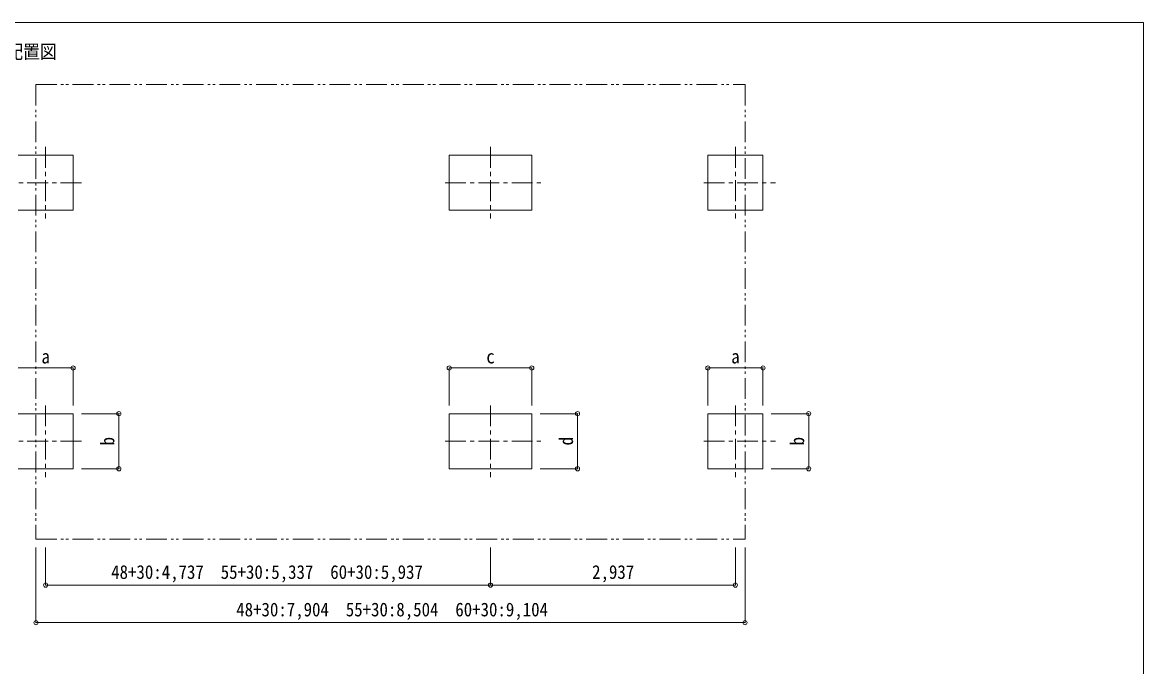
# Model space of a CAD drawing. Units: millimetres at full size, sheet at 1:50; details may follow other scales. Extents: x -14053 to 14053, y -9700 to 9700.
# Drawn here: x -99 to 13347, y 1974 to 9700 of the extents above; entities that cross this region are included whole.
import ezdxf
from ezdxf.enums import TextEntityAlignment as Align

# ---------------------------------------------------------------- set-up
doc = ezdxf.new("R2010")
doc.units = ezdxf.units.MM
doc.header["$LTSCALE"] = 50
doc.header["$PDMODE"] = 32
doc.header["$PDSIZE"] = 50
doc.linetypes.add('CHAIN1', pattern=[8, 5, -1, 1, -1])
doc.linetypes.add('DOUBLE_CHAIN1', pattern=[8.8, 5, -1, 0.6, -0.6, 0.6, -1])
doc.layers.add('1-7', color=7, linetype='Continuous')
for name, color, linetype, lineweight in [('1-8', 6, 'Continuous', 9), ('1-A', 4, 'Continuous', 9), ('F-0', 7, 'Continuous', 9)]:
    doc.layers.add(name, color=color, linetype=linetype, lineweight=lineweight)
doc.styles.add('ＭＳ ゴシック', font='')
doc.styles.get('ＭＳ ゴシック').set_extended_font_data('MS Gothic')

msp = doc.modelspace()

# ---------------------------------------------------------------- linework, layer by layer
at = {"layer": '1-8'}
for p, q in [((5019.47, 5555.55), (5019.47, 5105.55)), ((8121.45, 5555.55), (8121.45, 5105.55)), ((1057.45, 5006.55), (607.45, 5006.55)), ((1057.45, 5006.55), (1057.45, 4346.51)), ((6558.47, 5006.55), (6108.47, 5006.55)), ((6558.47, 5006.55), (6558.47, 4346.51)), ((9330.45, 5006.55), (8880.45, 5006.55)), ((9330.45, 5006.55), (9330.45, 4346.51)), ((1057.45, 4346.51), (607.45, 4346.51)), ((6558.47, 4346.51), (6108.47, 4346.51)), ((9330.45, 4346.51), (8880.45, 4346.51)), ((62.95, 2501.4), (62.95, 3401.04)), ((178.45, 2951.04), (178.45, 3401.04)), ((8451.45, 2951.04), (8451.45, 3401.04)), ((8566.95, 2501.4), (8566.95, 3401.04)), ((5514.45, 2951.04), (8451.45, 2951.04)), ((62.95, 2501.4), (8566.95, 2501.4))]:
    msp.add_line(p, q, dxfattribs=at)
for points in [[(-151.55, 5555.55), (508.45, 5555.55), (508.45, 5105.55)], [(5019.47, 5555.55), (6009.47, 5555.55), (6009.47, 5105.55)], [(8121.45, 5555.55), (8781.45, 5555.55), (8781.45, 5105.55)], [(178.45, 2951.04), (5514.45, 2951.04), (5514.45, 3401.04)]]:
    msp.add_lwpolyline(points, dxfattribs=at)
for p in [(508.45, 5555.55), (5019.47, 5555.55), (6009.47, 5555.55), (8121.45, 5555.55), (8781.45, 5555.55), (1057.45, 5006.55), (6558.47, 5006.55), (9330.45, 5006.55), (1057.45, 4346.51), (6558.47, 4346.51), (9330.45, 4346.51), (178.45, 2951.04), (5514.45, 2951.04), (8451.45, 2951.04), (62.95, 2501.4), (8566.95, 2501.4)]:
    msp.add_point(p, dxfattribs=at)
at = {"layer": '1-A', "color": 7, "linetype": 'DOUBLE_CHAIN1'}
for p, q in [((62.95, 8953.53), (8566.95, 8953.53)), ((62.95, 8953.53), (62.95, 3503.51)), ((8566.95, 8953.53), (8566.95, 3503.51)), ((62.95, 3503.51), (8566.95, 3503.51))]:
    msp.add_line(p, q, dxfattribs=at)
at = {"layer": '1-A', "linetype": 'CHAIN1'}
for p, q in [((178.45, 8206.55), (178.45, 7346.51)), ((5514.47, 8206.55), (5514.47, 7346.51)), ((8451.45, 8206.55), (8451.45, 7346.51)), ((608.45, 7776.51), (-251.55, 7776.51)), ((4969.47, 7776.51), (6159.47, 7776.51)), ((8071.45, 7776.51), (8931.45, 7776.51)), ((178.45, 5106.55), (178.45, 4246.51)), ((5514.47, 5106.55), (5514.47, 4246.51)), ((8451.45, 5106.55), (8451.45, 4246.51)), ((608.45, 4676.51), (-251.55, 4676.51)), ((4969.47, 4676.51), (6159.47, 4676.51)), ((8071.45, 4676.51), (8931.45, 4676.51))]:
    msp.add_line(p, q, dxfattribs=at)
at = {"layer": '1-A'}
for p, q in [((508.45, 8106.55), (-151.55, 8106.55)), ((508.45, 7446.51), (508.45, 8106.55)), ((5019.47, 8106.55), (6009.47, 8106.55)), ((5019.47, 7446.51), (5019.47, 8106.55)), ((6009.47, 8106.55), (6009.47, 7446.51)), ((8121.45, 8106.55), (8781.45, 8106.55)), ((8121.45, 7446.51), (8121.45, 8106.55)), ((8781.45, 8106.55), (8781.45, 7446.51)), ((-151.55, 7446.51), (508.45, 7446.51)), ((6009.47, 7446.51), (5019.47, 7446.51)), ((8781.45, 7446.51), (8121.45, 7446.51)), ((508.45, 5006.55), (-151.55, 5006.55)), ((508.45, 4346.51), (508.45, 5006.55)), ((5019.47, 5006.55), (6009.47, 5006.55)), ((5019.47, 4346.51), (5019.47, 5006.55)), ((6009.47, 5006.55), (6009.47, 4346.51)), ((8121.45, 5006.55), (8781.45, 5006.55)), ((8121.45, 4346.51), (8121.45, 5006.55)), ((8781.45, 5006.55), (8781.45, 4346.51)), ((-151.55, 4346.51), (508.45, 4346.51)), ((6009.47, 4346.51), (5019.47, 4346.51)), ((8781.45, 4346.51), (8121.45, 4346.51))]:
    msp.add_line(p, q, dxfattribs=at)
at = {"layer": 'F-0', "color": 5, "lineweight": 5}
for p, q in [((-14053.43, 9700), (13346.57, 9700)), ((13346.57, 9700), (13346.57, -9700))]:
    msp.add_line(p, q, dxfattribs=at)

# ---------------------------------------------------------------- texts
at = {"layer": '1-7', "style": 'ＭＳ ゴシック', "width": 0.9}
msp.add_text('■基礎配置図', height=165, dxfattribs=at).set_placement((-902.09, 9216.3), align=Align.BOTTOM_LEFT)
at = {"layer": '1-8', "color": 7, "style": 'ＭＳ ゴシック', "width": 0.9}
for s, p in [('a', (128.45, 5560.55)), ('c', (5464.47, 5560.55)), ('a', (8401.45, 5560.55)), ('48+30:4,737\u300055+30:5,337\u300060+30:5,937', (964.95, 2976.04)), ('2,937', (6732.95, 2976.04)), ('48+30:7,904\u300055+30:8,504\u300060+30:9,104', (2464.95, 2526.4))]:
    msp.add_text(s, height=165, dxfattribs=at).set_placement(p, align=Align.BOTTOM_LEFT)
for s, p in [('b', (1052.45, 4626.53)), ('d', (6553.47, 4626.53)), ('b', (9325.45, 4626.53))]:
    msp.add_text(s, height=165, rotation=90, dxfattribs=at).set_placement(p, align=Align.BOTTOM_LEFT)

doc.saveas('drawing.dxf')
